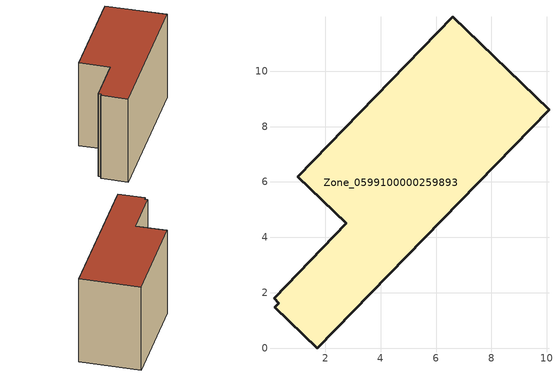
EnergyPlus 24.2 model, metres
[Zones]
Zone_0599100000259893
 floor ground (C_G): 0.31,1.61 0.14,1.8 2.76,4.5 1,6.19 6.61,11.96 10.08,8.61 1.7,0 0.17,1.48 z0
 wall outside (C_F): 1.7,0 10.08,8.61 6.61,11.96 1,6.19 2.76,4.5 0.14,1.8 0.31,1.61 0.17,1.48 1.7,0 z0:7.37
 roof outside (C_R): 0.14,1.8 0.31,1.61 0.17,1.48 1.7,0 10.08,8.61 6.61,11.96 1,6.19 2.76,4.5 z7.37
[BUILDING]
Pand.0599100000259893: North Axis=0; Terrain=City; Loads Convergence Tolerance Value=0.04; Temperature Convergence Tolerance Value=0.4; Solar Distribution=FullExterior; Maximum Number of Warmup Days=25; Minimum Number of Warmup Days=1
[Site:Location]
Rotterdam.The.Hague.AP_ZH_NLD Design_Conditions: Latitude=51.96; Longitude=4.45; Time Zone=1; Elevation=-4.5
[SITE:GROUNDTEMPERATURE:BUILDINGSURFACE]
18, 18, 18, 18, 18, 18, 18, 18, 18, 18, 18, 18
[MATERIAL] Thermal Absorptance=0.9; Solar Absorptance=0.7; Visible Absorptance=0.7
Name | Roughness | Thickness | Conductivity | Density | Specific Heat
G.TI.1946 | MediumSmooth | 0.15 | 1 | 540 | 1210
F.TI.1946 | Rough | 0.3 | 0.857143 | 1920 | 840
R.TI.1946 | MediumRough | 0.2 | 0.1 | 1500 | 1000
[CONSTRUCTION]
C_G: G.TI.1946
C_F: F.TI.1946
C_R: R.TI.1946
[ZONE]
Zone_0599100000259893: Type=1; Multiplier=1; Ceiling Height=Autocalculate; Volume=Autocalculate; Floor Area=autocalculate; Part of Total Floor Area=Yes
[ZONEINFILTRATION:DESIGNFLOWRATE]
Infil_Zone_0599100000259893: Zone or ZoneList or Space or SpaceList=Zone_0599100000259893; Schedule=AlwaysOn; Design Flow Rate Calculation Method=Flow/Area; Flow Rate per Floor Area=0.003; Constant Term Coefficient=1; Temperature Term Coefficient=0; Velocity Term Coefficient=0; Velocity Squared Term Coefficient=0
[HVACTEMPLATE:ZONE:IDEALLOADSAIRSYSTEM]
Zone_0599100000259893: Maximum Heating Supply Air Temperature=50; Minimum Cooling Supply Air Temperature=13; Maximum Heating Supply Air Humidity Ratio=0.0156; Minimum Cooling Supply Air Humidity Ratio=0.0077; Heating Limit=NoLimit; Cooling Limit=NoLimit; Dehumidification Control Type=ConstantSensibleHeatRatio; Cooling Sensible Heat Ratio=0.7; Dehumidification Setpoint=60; Humidification Control Type=None; Humidification Setpoint=30; Outdoor Air Method=None; Outdoor Air Flow Rate per Person=0.00944; Outdoor Air Flow Rate per Zone Floor Area=0; Outdoor Air Flow Rate per Zone=0; Demand Controlled Ventilation Type=None; Outdoor Air Economizer Type=NoEconomizer; Heat Recovery Type=None; Sensible Heat Recovery Effectiveness=0.7; Latent Heat Recovery Effectiveness=0.65
[ZONECONTROL:THERMOSTAT]
ThermostatControl_Zone_0599100000259893: Zone or ZoneList=Zone_0599100000259893; Control Type Schedule=DualSetpointControlType; Control 1=Thermostat_Zone_0599100000259893; Temperature Difference Between Cutout And Setpoint=0
[THERMOSTATSETPOINT:DUALSETPOINT]
Thermostat_Zone_0599100000259893: Heating Setpoint Temperature Schedule=HeatingSetpoint_Zone_0599100000259893; Cooling Setpoint Temperature Schedule=CoolingSetpoint_Zone_0599100000259893
[SCHEDULE:COMPACT]
HeatingSetpoint_Zone_0599100000259893: Through: 12/31, For: AllDays, Until: 24:00, 21
CoolingSetpoint_Zone_0599100000259893: Through: 12/31, For: AllDays, Until: 24:00, 24
DualSetpointControlType: Through: 12/31, For: AllDays, Until: 24:00, 4
AlwaysOn: Through: 12/31, For: AllDays, Until: 24:00, 1
